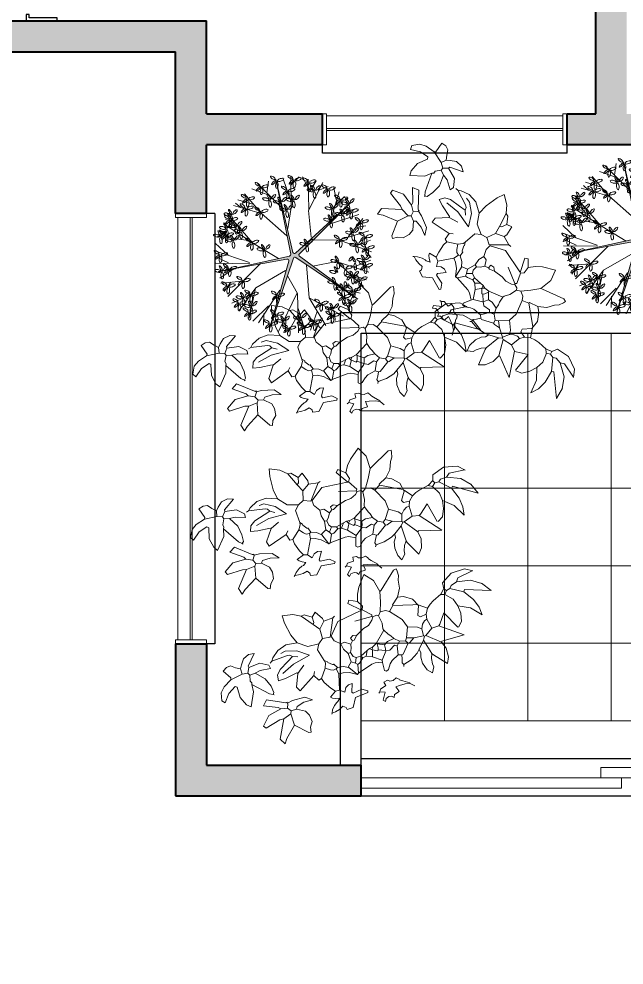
# Model space of a CAD drawing. Header units: inches. Extents: x 20.7 to 35, y 8 to 22.
# Drawn here: x 24.8 to 27.732, y 14.635 to 19.219 of the extents above; entities that cross this region are included whole.
import ezdxf

# ---------------------------------------------------------------- set-up
doc = ezdxf.new("R2010")
doc.units = ezdxf.units.IN
doc.header["$MEASUREMENT"] = 0
for name, color, linetype in [('1', 84, 'Continuous'), ('4', 252, 'Continuous'), ('5', 145, 'Continuous'), ('6', 251, 'Continuous')]:
    doc.layers.add(name, color=color, linetype=linetype)
for name, color, linetype, lineweight in [('3', 94, 'Continuous', 13), ('DOOR WINDOW 1 50', 251, 'Continuous', 9), ('HATCH A1 1 50', 9, 'Continuous', 0), ('WALL 1 50', 250, 'Continuous', 40)]:
    doc.layers.add(name, color=color, linetype=linetype, lineweight=lineweight)
doc.layers.add('TREE 1AB 1 50', color=9, linetype='Continuous', lineweight=5, transparency=0.6)

# ---------------------------------------------------------------- blocks, each defined once
blk = doc.blocks.new('12')
at = {"layer": 'TREE 1AB 1 50', "lineweight": 5}
for p, q in [((37.0574, 13.6656), (37.1174, 13.758)), ((37.1174, 13.758), (37.2128, 13.6693)), ((36.8085, 13.6728), (36.8393, 13.6728)), ((36.8103, 13.6471), (36.8085, 13.6728)), ((36.8393, 13.6728), (37.0314, 13.5498)), ((37.0468, 13.5421), (37.0574, 13.6656)), ((37.2128, 13.6693), (37.2551, 13.6138)), ((37.8376, 13.6582), (37.9047, 13.71)), ((37.9047, 13.71), (38.0035, 13.7432)), ((38.0035, 13.7432), (38.0141, 13.6693)), ((38.0141, 13.6693), (38.0071, 13.5361)), ((36.8174, 13.6027), (36.8103, 13.6471)), ((36.8393, 13.5651), (36.8174, 13.6027)), ((37.2551, 13.6138), (37.2851, 13.5498)), ((37.2851, 13.5498), (37.3543, 13.5959)), ((37.3774, 13.5728), (37.2851, 13.4575)), ((37.3543, 13.5959), (37.3774, 13.5728)), ((37.7003, 13.6343), (37.6618, 13.5498)), ((37.7464, 13.6036), (37.7003, 13.6343)), ((37.7464, 13.6036), (37.8079, 13.6574)), ((37.7464, 13.6036), (37.7541, 13.5498)), ((37.7695, 13.5344), (37.8376, 13.6582)), ((37.8079, 13.6574), (37.8387, 13.6574)), ((36.8393, 13.5651), (36.8623, 13.4883)), ((36.8623, 13.4883), (36.9161, 13.4191)), ((37.0314, 13.5498), (37.0468, 13.5421)), ((37.0857, 13.4511), (37.0468, 13.5421)), ((37.2851, 13.5498), (37.2621, 13.4883)), ((37.2621, 13.4883), (37.2775, 13.4575)), ((37.5696, 13.5113), (37.5465, 13.519)), ((37.6618, 13.519), (37.5696, 13.5113)), ((37.5696, 13.5113), (37.6749, 13.3534)), ((37.6618, 13.5498), (37.6618, 13.519)), ((37.6618, 13.519), (37.731, 13.4652)), ((37.7695, 13.5344), (37.731, 13.4652)), ((37.7541, 13.5498), (37.7695, 13.5344)), ((38.0071, 13.5361), (37.9847, 13.4421)), ((38.4592, 13.5441), (38.4043, 13.5302)), ((38.4043, 13.5302), (38.5119, 13.4456)), ((38.5227, 13.5294), (38.4592, 13.5441)), ((38.5657, 13.484), (38.5227, 13.5294)), ((38.5888, 13.4533), (38.5657, 13.484)), ((38.6272, 13.484), (38.5888, 13.4533)), ((38.664, 13.522), (38.6272, 13.484)), ((38.7063, 13.5257), (38.664, 13.522)), ((38.7502, 13.5071), (38.7063, 13.5257)), ((38.7502, 13.5071), (38.7118, 13.4149)), ((36.3483, 13.4031), (36.2131, 13.3853)), ((36.465, 13.3541), (36.3483, 13.4031)), ((36.7962, 13.3401), (36.8633, 13.3993)), ((36.8633, 13.3993), (36.9161, 13.4191)), ((36.9161, 13.4191), (36.993, 13.3729)), ((37.1314, 13.3653), (37.0857, 13.4511)), ((37.2775, 13.4575), (37.216, 13.3729)), ((37.2236, 13.3576), (37.3928, 13.3883)), ((37.2775, 13.4575), (37.2851, 13.4575)), ((37.2851, 13.4575), (37.2928, 13.4575)), ((37.5419, 13.4575), (37.2928, 13.4575)), ((37.6618, 13.3576), (37.5419, 13.4575)), ((37.731, 13.4652), (37.7464, 13.3729)), ((37.9847, 13.4421), (37.9079, 13.3653)), ((38.0924, 13.4729), (37.9847, 13.4421)), ((37.9847, 13.4421), (37.9847, 13.4498)), ((38.0223, 13.3744), (38.1255, 13.4219)), ((38.0924, 13.4729), (38.1871, 13.4585)), ((38.2845, 13.3883), (38.1231, 13.3729)), ((38.1255, 13.4219), (38.174, 13.417)), ((38.1871, 13.4585), (38.2613, 13.4141)), ((38.2613, 13.4141), (38.2845, 13.3883)), ((38.2845, 13.3883), (38.3076, 13.3806)), ((38.3966, 13.4226), (38.3274, 13.3687)), ((38.5119, 13.4302), (38.3966, 13.4226)), ((38.5119, 13.4456), (38.5119, 13.4302)), ((38.5119, 13.4302), (38.5426, 13.3841)), ((38.5964, 13.3995), (38.5426, 13.3841)), ((38.5888, 13.4533), (38.5964, 13.3995)), ((38.5964, 13.3995), (38.7194, 13.3995)), ((38.7118, 13.4149), (38.7194, 13.3995)), ((38.8087, 13.3666), (38.7194, 13.3995)), ((36.2131, 13.3853), (36.1511, 13.3322)), ((36.1536, 13.3345), (36.3088, 13.3345)), ((36.2074, 13.2614), (36.3395, 13.3037)), ((36.3088, 13.3345), (36.3395, 13.3037)), ((36.3395, 13.3037), (36.4011, 13.2961)), ((36.4011, 13.2961), (36.4241, 13.273)), ((36.4779, 13.2961), (36.4625, 13.273)), ((36.465, 13.3541), (36.4779, 13.2961)), ((36.5273, 13.2632), (36.4765, 13.2987)), ((36.7701, 13.2576), (36.7962, 13.3401)), ((36.993, 13.3653), (36.8162, 13.2884)), ((37.0468, 13.3268), (36.9699, 13.2038)), ((36.993, 13.3729), (36.993, 13.3653)), ((36.993, 13.3653), (37.0468, 13.3268)), ((37.0468, 13.3268), (37.0786, 13.3549)), ((37.0786, 13.3549), (37.1314, 13.3653)), ((37.1314, 13.3653), (37.1621, 13.3345)), ((37.1775, 13.3499), (37.1621, 13.3345)), ((37.1621, 13.3345), (37.1621, 13.2576)), ((37.216, 13.3499), (37.1775, 13.3499)), ((37.216, 13.3729), (37.2236, 13.3576)), ((37.2236, 13.3576), (37.216, 13.3499)), ((37.2375, 13.3253), (37.216, 13.3499)), ((37.2904, 13.2957), (37.2375, 13.3253)), ((37.3467, 13.2884), (37.2904, 13.2957)), ((37.6465, 13.2961), (37.608, 13.2499)), ((37.6542, 13.3037), (37.6465, 13.2961)), ((37.6618, 13.3499), (37.6542, 13.3037)), ((37.6618, 13.3499), (37.6618, 13.3576)), ((37.7464, 13.3729), (37.6749, 13.3534)), ((37.8002, 13.3422), (37.7464, 13.3729)), ((37.9079, 13.3653), (37.8002, 13.3422)), ((37.8002, 13.3422), (37.8387, 13.2961)), ((37.8233, 13.1731), (37.8387, 13.2961)), ((37.9301, 13.2826), (38.0223, 13.3744)), ((38.0847, 13.3422), (38.0386, 13.3191)), ((38.1, 13.3653), (38.0847, 13.3422)), ((38.0847, 13.3422), (38.1462, 13.3191)), ((38.1231, 13.3729), (38.1, 13.3653)), ((38.1462, 13.3191), (38.2461, 13.2807)), ((38.3274, 13.3687), (38.3274, 13.3303)), ((38.4239, 13.3555), (38.3274, 13.3303)), ((38.4811, 13.3534), (38.4168, 13.2631)), ((38.4811, 13.3534), (38.4239, 13.3555)), ((38.5349, 13.361), (38.4811, 13.3534)), ((38.5426, 13.3841), (38.5349, 13.361)), ((38.5349, 13.361), (38.558, 13.3072)), ((38.558, 13.3072), (38.5503, 13.2842)), ((38.7118, 13.3226), (38.6964, 13.3072)), ((38.7134, 13.2039), (38.6964, 13.3072)), ((38.7118, 13.3226), (38.7946, 13.289)), ((38.8581, 13.3259), (38.8087, 13.3666)), ((38.8886, 13.2534), (38.8581, 13.3259)), ((36.3011, 13.2038), (36.0725, 13.085)), ((36.1229, 13.1847), (36.2074, 13.2614)), ((36.3165, 13.1884), (36.3011, 13.2038)), ((36.4241, 13.273), (36.3165, 13.1884)), ((36.4241, 13.273), (36.4625, 13.273)), ((36.4398, 13.167), (36.492, 13.244)), ((36.4933, 13.2423), (36.4625, 13.273)), ((36.5324, 13.2618), (36.4933, 13.2423)), ((36.6205, 13.238), (36.5273, 13.2632)), ((36.6624, 13.2192), (36.6205, 13.238)), ((36.7009, 13.1961), (36.6624, 13.2192)), ((36.7701, 13.2653), (36.7009, 13.1961)), ((36.7701, 13.2653), (36.7701, 13.2576)), ((36.7701, 13.2576), (36.8162, 13.1731)), ((36.8162, 13.2884), (36.7777, 13.273)), ((36.9699, 13.2038), (36.9546, 13.1192)), ((37.1621, 13.2576), (37.1775, 13.2038)), ((37.1775, 13.2038), (37.1775, 13.1884)), ((37.3467, 13.2884), (37.4312, 13.2576)), ((37.4312, 13.2576), (37.4696, 13.273)), ((37.4312, 13.2576), (37.4773, 13.2269)), ((37.4696, 13.273), (37.5004, 13.2576)), ((37.4773, 13.2269), (37.4927, 13.2269)), ((37.5004, 13.2576), (37.4927, 13.2269)), ((37.4927, 13.2269), (37.5235, 13.2038)), ((37.5696, 13.2499), (37.5235, 13.2038)), ((37.5235, 13.2038), (37.5388, 13.1654)), ((37.608, 13.2499), (37.5696, 13.2499)), ((37.608, 13.2499), (37.6082, 13.1922)), ((38.1083, 13.2728), (37.9301, 13.2826)), ((38.1077, 13.1731), (38.0232, 13.2192)), ((38.2397, 13.2335), (38.1083, 13.2728)), ((38.2461, 13.2807), (38.2923, 13.2423)), ((38.3076, 13.1884), (38.2923, 13.2423)), ((38.4168, 13.2631), (38.3956, 13.1743)), ((38.558, 13.2688), (38.4427, 13.115)), ((38.5503, 13.2842), (38.558, 13.2688)), ((38.558, 13.2688), (38.5722, 13.1965)), ((38.6887, 13.115), (38.7134, 13.2039)), ((38.7946, 13.289), (38.8655, 13.2227)), ((38.8655, 13.2227), (38.8886, 13.2534)), ((36.1243, 13.1884), (36.0725, 13.085)), ((36.3165, 13.1884), (36.2638, 13.0785)), ((36.4271, 13.0903), (36.4398, 13.167)), ((36.7009, 13.1961), (36.7393, 13.15)), ((36.8008, 13.15), (36.7393, 13.15)), ((36.7393, 13.15), (36.7547, 13.1039)), ((36.8162, 13.1731), (36.8008, 13.15)), ((36.9546, 13.1192), (36.87, 13.0731)), ((36.9546, 13.1192), (37.0084, 13.027)), ((37.1544, 13.1346), (37.1391, 13.1116)), ((37.1775, 13.1884), (37.1544, 13.1346)), ((37.1775, 13.1884), (37.3005, 13.1039)), ((37.5388, 13.1654), (37.5619, 13.1346)), ((37.5619, 13.1346), (37.5542, 13.0885)), ((37.5619, 13.1346), (37.585, 13.1346)), ((37.6082, 13.1922), (37.585, 13.1346)), ((37.585, 13.1346), (37.5926, 13.05)), ((37.8002, 13.1423), (37.7695, 13.1039)), ((37.8233, 13.1731), (37.8002, 13.15)), ((37.8002, 13.15), (37.8002, 13.1423)), ((37.8233, 13.1731), (37.8233, 13.15)), ((37.8233, 13.15), (37.8463, 13.1039)), ((37.977, 13.0885), (37.954, 13.1192)), ((38.1077, 13.1731), (38.1154, 13.1808)), ((38.1077, 13.1731), (38.1769, 13.0578)), ((38.1154, 13.1808), (38.2384, 13.1808)), ((38.2384, 13.1808), (38.3076, 13.1884)), ((38.3956, 13.1743), (38.3966, 13.1074)), ((38.4427, 13.115), (38.4119, 13.092)), ((38.5722, 13.1965), (38.6579, 13.0766)), ((38.658, 13.0766), (38.6887, 13.115)), ((36.2638, 13.0785), (36.2469, 12.9899)), ((36.3257, 13.0195), (36.4271, 13.0903)), ((36.4271, 13.0903), (36.4328, 13.0136)), ((36.5189, 12.9031), (36.5779, 13.0885)), ((36.5779, 13.0885), (36.6624, 13.0039)), ((36.7547, 13.1039), (36.747, 13.0039)), ((36.7821, 13.0997), (36.7547, 13.1039)), ((36.8138, 13.0775), (36.7821, 13.0997)), ((36.8393, 13.0424), (36.8138, 13.0775)), ((36.87, 13.0731), (36.8393, 13.0424)), ((36.8393, 13.0424), (36.8546, 12.9732)), ((37.0084, 13.027), (36.9469, 12.9962)), ((37.0084, 13.027), (37.0314, 13.0039)), ((37.0852, 13.027), (37.0314, 13.0039)), ((37.1237, 13.0731), (37.0852, 13.027)), ((37.0852, 13.027), (37.1237, 12.9962)), ((37.1391, 13.1116), (37.1237, 13.0731)), ((37.1237, 13.0731), (37.1929, 13.0731)), ((37.1929, 13.0731), (37.2313, 13.0578)), ((37.2928, 13.0962), (37.2313, 13.0578)), ((37.2313, 13.0578), (37.239, 13.0193)), ((37.3082, 13.0424), (37.2467, 13.0039)), ((37.3005, 13.1039), (37.2928, 13.0962)), ((37.2928, 13.0962), (37.3005, 13.0578)), ((37.3005, 13.1039), (37.3467, 13.0885)), ((37.3005, 13.0578), (37.3082, 13.0424)), ((37.3159, 13.0347), (37.3082, 13.0424)), ((37.362, 13.0654), (37.3159, 13.0347)), ((37.3467, 13.0885), (37.362, 13.0654)), ((37.3467, 13.0885), (37.3774, 13.0885)), ((37.3774, 13.0885), (37.362, 13.0654)), ((37.362, 13.0654), (37.362, 13.0578)), ((37.362, 13.0578), (37.3851, 13.0039)), ((37.3774, 13.0885), (37.4081, 13.0808)), ((37.4389, 13.0347), (37.3851, 13.0039)), ((37.4081, 13.0808), (37.485, 13.0578)), ((37.4081, 13.0808), (37.4389, 13.0347)), ((37.4389, 13.0347), (37.4773, 13.0347)), ((37.485, 13.0578), (37.4773, 13.0347)), ((37.4773, 13.0347), (37.5235, 13.0039)), ((37.5312, 13.0654), (37.485, 13.0578)), ((37.5542, 13.0885), (37.5312, 13.0654)), ((37.5312, 13.0654), (37.5619, 13.0193)), ((37.5926, 13.05), (37.5619, 13.0193)), ((37.5926, 13.05), (37.6388, 13.0193)), ((37.6849, 13.0424), (37.6388, 13.0116)), ((37.7387, 13.0578), (37.6849, 13.0424)), ((37.7541, 13.0962), (37.7387, 13.0578)), ((37.7387, 13.0578), (37.7541, 13.05)), ((37.7541, 13.1039), (37.7541, 13.0962)), ((37.7695, 13.1039), (37.7541, 13.0962)), ((37.7849, 13.05), (37.7541, 13.05)), ((37.7541, 13.05), (37.7541, 12.9962)), ((37.8079, 13.0654), (37.7849, 13.05)), ((37.8463, 13.1039), (37.8079, 13.0654)), ((37.8463, 13.1039), (37.9232, 13.027)), ((37.9174, 12.9829), (37.9232, 13.027)), ((37.954, 13.027), (37.9232, 13.027)), ((37.977, 13.0885), (37.954, 13.027)), ((37.977, 13.0885), (38.1615, 13.0116)), ((38.1615, 13.0116), (38.1769, 13.0578)), ((38.4921, 13.0731), (38.3384, 12.9655)), ((38.3966, 13.1074), (38.4119, 13.092)), ((38.4119, 13.092), (38.4043, 13.0843)), ((38.5459, 13.0347), (38.4229, 12.9578)), ((38.4921, 13.0731), (38.5459, 13.0347)), ((36.2469, 12.9899), (36.2525, 12.9073)), ((36.2525, 12.9073), (36.3257, 13.0195)), ((36.4328, 13.0136), (36.4609, 12.9368)), ((36.4609, 12.9368), (36.5116, 12.9014)), ((36.6778, 12.9962), (36.4922, 12.8106)), ((36.6624, 13.0039), (36.6778, 12.9962)), ((36.747, 13.0039), (36.6778, 12.9962)), ((36.8316, 12.9655), (36.7239, 12.8425)), ((36.747, 13.0039), (36.8316, 12.9655)), ((36.8316, 12.9655), (36.8469, 12.9655)), ((36.8546, 12.9732), (36.8469, 12.9655)), ((36.8469, 12.9655), (36.87, 12.9347)), ((36.9469, 12.9962), (36.8546, 12.9732)), ((36.87, 12.9347), (36.8546, 12.781)), ((36.87, 12.9347), (36.9469, 12.8732)), ((36.9469, 12.9962), (37.0007, 12.9732)), ((37.0007, 12.9732), (37.0161, 12.9732)), ((37.0314, 13.0039), (37.0161, 12.9732)), ((37.0161, 12.9732), (37.1083, 12.8963)), ((37.1468, 13.0116), (37.1237, 12.9962)), ((37.1237, 12.9962), (37.1544, 12.9117)), ((37.2083, 12.9886), (37.1468, 13.0116)), ((37.2467, 13.0039), (37.2083, 12.9886)), ((37.239, 13.0193), (37.2467, 13.0039)), ((37.2467, 13.0039), (37.2467, 12.9962)), ((37.2467, 12.9962), (37.3159, 12.9347)), ((37.3851, 13.0039), (37.3159, 12.9347)), ((37.3159, 12.9347), (37.3236, 12.9117)), ((37.3887, 12.9395), (37.323, 12.9134)), ((37.4235, 12.9424), (37.3887, 12.9395)), ((37.5773, 12.9194), (37.4235, 12.9424)), ((37.5235, 13.0039), (37.5465, 12.9962)), ((37.5619, 13.0193), (37.5465, 12.9962)), ((37.5465, 12.9962), (37.5773, 12.9194)), ((37.6388, 13.0116), (37.5926, 12.9117)), ((37.5926, 12.9117), (37.6548, 12.9636)), ((37.6388, 13.0193), (37.6388, 13.0116)), ((37.6548, 12.9636), (37.7112, 12.9888)), ((37.7112, 12.9888), (37.7541, 12.9962)), ((37.7541, 12.9962), (37.8156, 12.8502)), ((37.8835, 12.9059), (37.9174, 12.9829)), ((38.0918, 12.8815), (38.1483, 12.937)), ((38.1483, 12.937), (38.2692, 12.9578)), ((38.323, 12.9578), (38.2692, 12.9578)), ((38.323, 12.9655), (38.3307, 12.9655)), ((38.323, 12.9655), (38.323, 12.9578)), ((38.3307, 12.9655), (38.323, 12.9578)), ((38.323, 12.9578), (38.323, 12.9501)), ((38.323, 12.9501), (38.3461, 12.9117)), ((38.3307, 12.9655), (38.3384, 12.9655)), ((38.4076, 12.9347), (38.3461, 12.9117)), ((38.4229, 12.9578), (38.4076, 12.9347)), ((38.4076, 12.9347), (38.5382, 12.9271)), ((36.4922, 12.8106), (36.7162, 12.8502)), ((36.7071, 12.7689), (36.7239, 12.8425)), ((36.7162, 12.8502), (36.7239, 12.8425)), ((36.9469, 12.8732), (36.9469, 12.8655)), ((36.9469, 12.8732), (36.9828, 12.8473)), ((36.9469, 12.8348), (36.9469, 12.8655)), ((36.9828, 12.8473), (37.063, 12.8157)), ((37.1083, 12.8963), (37.1237, 12.8963)), ((37.1544, 12.9117), (37.1237, 12.8963)), ((37.1237, 12.8963), (37.1391, 12.8579)), ((37.1391, 12.8579), (37.1544, 12.8271)), ((37.2324, 12.8886), (37.1544, 12.9117)), ((37.2639, 12.868), (37.2324, 12.8886)), ((37.3005, 12.8271), (37.2639, 12.868)), ((37.3236, 12.9117), (37.3389, 12.8348)), ((37.5773, 12.9194), (37.5926, 12.9117)), ((37.7141, 12.8615), (37.6772, 12.8579)), ((37.6772, 12.8579), (37.7157, 12.781)), ((37.7494, 12.8468), (37.7141, 12.8615)), ((37.7772, 12.8117), (37.7494, 12.8468)), ((37.8156, 12.8502), (37.7772, 12.8117)), ((37.854, 12.8579), (37.8156, 12.8502)), ((37.854, 12.8579), (37.8835, 12.9059)), ((37.854, 12.8579), (37.9232, 12.8271)), ((38.1769, 12.8963), (38.0918, 12.8815)), ((38.1769, 12.8963), (38.2538, 12.8886)), ((38.2692, 12.8655), (38.2, 12.8117)), ((38.2538, 12.8886), (38.2692, 12.8655)), ((38.323, 12.8732), (38.2692, 12.8655)), ((38.3461, 12.9117), (38.323, 12.8732)), ((38.323, 12.8732), (38.3384, 12.8502)), ((38.3384, 12.8502), (38.4229, 12.8348)), ((38.3384, 12.8502), (38.3537, 12.7349)), ((38.4614, 12.8425), (38.4229, 12.8348)), ((38.6151, 12.8271), (38.4614, 12.8425)), ((38.5382, 12.9271), (38.6305, 12.8579)), ((38.6305, 12.8579), (38.6151, 12.8271)), ((36.7228, 12.6836), (36.7071, 12.7689)), ((36.8469, 12.7656), (36.7591, 12.6299)), ((36.8546, 12.781), (36.8469, 12.7656)), ((36.8546, 12.781), (36.8778, 12.74)), ((36.9671, 12.7978), (36.9469, 12.8348)), ((36.9763, 12.7373), (36.9671, 12.7978)), ((37.063, 12.8157), (37.1468, 12.8041)), ((37.1391, 12.8041), (37.1468, 12.8041)), ((37.1544, 12.8271), (37.1468, 12.8041)), ((37.1468, 12.8041), (37.1544, 12.7887)), ((37.3236, 12.8194), (37.3005, 12.8271)), ((37.3389, 12.8348), (37.3236, 12.8194)), ((37.6157, 12.7656), (37.5696, 12.7272)), ((37.708, 12.7656), (37.6157, 12.7656)), ((37.7157, 12.781), (37.708, 12.7656)), ((37.8463, 12.781), (37.8821, 12.795)), ((37.8771, 12.7579), (37.8463, 12.781)), ((37.892, 12.755), (37.8771, 12.7579)), ((37.8821, 12.795), (37.9089, 12.8098)), ((37.9231, 12.7388), (37.892, 12.755)), ((37.9089, 12.8098), (37.9232, 12.8271)), ((38.2, 12.8117), (38.1836, 12.7595)), ((38.1836, 12.7595), (38.1871, 12.6929)), ((38.4229, 12.8348), (38.5382, 12.6734)), ((36.7591, 12.6299), (36.7228, 12.6836)), ((36.8778, 12.74), (36.8909, 12.6905)), ((36.8909, 12.6905), (36.8931, 12.658)), ((36.9315, 12.6119), (36.8931, 12.658)), ((36.9315, 12.6119), (36.9631, 12.6602)), ((36.9631, 12.6602), (36.9763, 12.7373)), ((37.2236, 12.6657), (37.1698, 12.6195)), ((37.2467, 12.6887), (37.2236, 12.6657)), ((37.2544, 12.7041), (37.2467, 12.6964)), ((37.2467, 12.6964), (37.2467, 12.6887)), ((37.2544, 12.7041), (37.2698, 12.7195)), ((37.2698, 12.7195), (37.3072, 12.7097)), ((37.3072, 12.7097), (37.3374, 12.7194)), ((37.3374, 12.7194), (37.3543, 12.7349)), ((37.3543, 12.7349), (37.3928, 12.7349)), ((37.3928, 12.7349), (37.3928, 12.6964)), ((37.3928, 12.6964), (37.4543, 12.6887)), ((37.4696, 12.6657), (37.4235, 12.6426)), ((37.4543, 12.6887), (37.4696, 12.6657)), ((37.485, 12.658), (37.4696, 12.6657)), ((37.5696, 12.7272), (37.5773, 12.7118)), ((37.708, 12.7195), (37.5773, 12.7118)), ((37.7695, 12.6426), (37.708, 12.7195)), ((37.831, 12.6734), (37.854, 12.6964)), ((37.831, 12.6503), (37.831, 12.6734)), ((37.854, 12.6964), (37.8962, 12.6825)), ((37.8962, 12.6825), (37.9414, 12.6781)), ((37.9584, 12.7077), (37.9231, 12.7388)), ((37.9414, 12.6781), (37.977, 12.681)), ((37.977, 12.681), (37.9584, 12.7077)), ((37.977, 12.681), (37.9847, 12.6734)), ((38.1871, 12.6929), (38.2231, 12.6503)), ((38.3537, 12.7349), (38.2615, 12.6118)), ((38.3537, 12.7349), (38.4768, 12.6503)), ((38.5382, 12.6734), (38.5152, 12.6118)), ((37.1698, 12.6118), (37.1391, 12.5734)), ((37.1698, 12.6118), (37.2153, 12.6299)), ((37.1698, 12.6195), (37.1698, 12.6118)), ((37.2153, 12.6299), (37.2718, 12.6382)), ((37.2718, 12.6382), (37.3082, 12.6426)), ((37.3082, 12.6426), (37.3005, 12.5965)), ((37.3005, 12.5965), (37.3005, 12.5888)), ((37.3005, 12.5888), (37.3543, 12.5811)), ((37.3543, 12.5811), (37.3697, 12.558)), ((37.3697, 12.558), (37.3847, 12.5804)), ((37.3847, 12.5804), (37.411, 12.5887)), ((37.411, 12.5887), (37.4425, 12.5832)), ((37.4235, 12.6426), (37.4773, 12.5811)), ((37.4425, 12.5832), (37.462, 12.558)), ((37.4773, 12.5811), (37.462, 12.558)), ((37.831, 12.6503), (37.7695, 12.6426)), ((38.2231, 12.6503), (38.2384, 12.6042)), ((38.2615, 12.6118), (38.2384, 12.6042)), ((38.4768, 12.6503), (38.5152, 12.6118))]:
    blk.add_line(p, q, dxfattribs=at)
for centre, start, end in [((37.5419, 13.4575), 49.84401, 89.64699), ((36.465, 13.3541), 12.80429, 67.53328)]:
    blk.add_arc(centre, 0.000000961, start, end, dxfattribs=at)
blk = doc.blocks.new('32')
at = {"layer": 'TREE 1AB 1 50', "lineweight": 5}
blk.add_hatch(color=48, dxfattribs=at).paths.add_polyline_path([(46.255, 4.794), (45.877, 6.126, -0.554862), (45.912, 6.164), (47.128, 5.945), (45.862, 6.224, -0.407824), (45.839, 6.26), (46.127, 7.715), (45.796, 6.293, -0.577189), (45.745, 6.277), (44.671, 7.265), (45.671, 6.267, -0.460002), (45.668, 6.221), (44.534, 5.389), (45.739, 6.196, -0.504801), (45.786, 6.18)])
for p, q in [((45.49, 7.123), (45.5, 7.716)), ((45.511, 7.569), (45.611, 7.758)), ((45.846, 7.593), (45.678, 7.763)), ((45.83, 7.168), (45.839, 7.775)), ((45.83, 7.269), (45.99, 7.745)), ((44.957, 7.319), (45.001, 7.545)), ((45.308, 7.493), (45.113, 7.573)), ((45.491, 7.109), (45.215, 7.648)), ((45.478, 7.472), (45.347, 7.685)), ((45.796, 6.293), (46.127, 7.715)), ((46.127, 7.715), (45.839, 6.26)), ((46.019, 7.168), (46.483, 7.633)), ((46.301, 7.451), (46.271, 7.678)), ((44.958, 7.218), (44.797, 7.382)), ((45.068, 6.91), (44.899, 7.47)), ((46.244, 7.4), (46.592, 7.527)), ((46.411, 7.055), (46.734, 7.429)), ((45.745, 6.277), (44.671, 7.265)), ((44.671, 7.265), (45.671, 6.267)), ((45.894, 6.761), (45.83, 7.168)), ((46.405, 7.048), (46.953, 7.203)), ((46.554, 7.221), (46.863, 7.317)), ((46.807, 7.165), (46.908, 7.253)), ((45.107, 6.838), (44.52, 7.031)), ((44.875, 7.064), (44.559, 7.149)), ((45.442, 6.587), (45.491, 7.109)), ((45.918, 6.615), (46.411, 7.055)), ((46.575, 6.475), (47.072, 7.05)), ((44.579, 6.78), (44.381, 6.812)), ((44.721, 6.595), (44.438, 6.951)), ((46.665, 6.535), (47.147, 6.847)), ((46.961, 6.907), (47.107, 6.931)), ((44.887, 6.539), (44.321, 6.714)), ((47.032, 6.582), (47.223, 6.731)), ((44.894, 6.533), (44.271, 6.306)), ((44.551, 6.427), (44.288, 6.529)), ((45.419, 6.531), (44.887, 6.539)), ((46.079, 6.176), (46.659, 6.528)), ((46.659, 6.528), (47.259, 6.612)), ((47.051, 6.24), (47.303, 6.474)), ((44.415, 6.357), (44.279, 6.198)), ((46.637, 6.095), (47.294, 6.319)), ((44.629, 6.009), (44.283, 6.145)), ((44.464, 6.064), (44.301, 5.991)), ((44.951, 6.12), (44.32, 5.912)), ((44.957, 6.127), (44.428, 5.63)), ((45.668, 6.221), (44.534, 5.389)), ((45.739, 6.196), (44.534, 5.389)), ((45.41, 6.025), (44.951, 6.12)), ((45.786, 6.18), (46.255, 4.794)), ((45.862, 6.224), (47.25, 5.918)), ((46.255, 4.794), (45.877, 6.126)), ((45.912, 6.164), (47.243, 5.924)), ((46.423, 6.079), (47.063, 5.439)), ((46.632, 6.075), (47.291, 6.083)), ((47.048, 6.092), (47.283, 6.203)), ((44.713, 5.887), (44.378, 5.761)), ((45.535, 6.055), (45.482, 5.411)), ((45.941, 5.943), (46.518, 5.608)), ((46.956, 5.97), (47.218, 5.794)), ((44.988, 5.712), (44.716, 5.207)), ((45.902, 5.839), (45.705, 5.495)), ((46.778, 5.735), (47.199, 5.699)), ((47.002, 5.718), (47.13, 5.532)), ((44.777, 5.568), (44.492, 5.5)), ((46.05, 5.56), (46.468, 4.924)), ((46.518, 5.608), (46.84, 5.167)), ((46.525, 5.602), (46.649, 5.018)), ((44.84, 5.438), (44.607, 5.313)), ((45.482, 5.411), (44.814, 5.059)), ((45.482, 5.411), (45.158, 4.875)), ((45.705, 5.495), (45.687, 4.732)), ((45.718, 5.496), (46.076, 4.761)), ((46.63, 5.462), (46.985, 5.306)), ((44.989, 5.159), (44.976, 4.97)), ((45.112, 5.216), (45.039, 4.941)), ((45.327, 5.144), (45.454, 4.783)), ((45.693, 5.204), (45.551, 4.749)), ((46.268, 5.26), (46.573, 4.959)), ((45.679, 5.116), (45.888, 4.747)), ((45.932, 5.06), (45.943, 4.738)), ((46.36, 5.105), (46.37, 4.883)), ((45.381, 4.959), (45.263, 4.822))]:
    blk.add_line(p, q, dxfattribs=at)
for centre, start, end in [((45.65, 6.245), 306.2658, 45.076), ((45.766, 6.3), 227.4124, 347.3848), ((45.869, 6.254), 168.7986, 257.5459), ((45.757, 6.171), 17.4128, 124.5514), ((45.906, 6.134), 79.7593, 195.8561)]:
    blk.add_arc(centre, 0.0306, start, end, dxfattribs=at)
for centre, major_axis in [((45.561, 7.71), (0.0467, 0.0298)), ((45.846, 7.754), (0.0467, 0.0298)), ((46.187, 7.741), (0.0467, 0.0298)), ((45.188, 7.574), (0.0467, 0.0298)), ((45.308, 7.546), (-0.0384, 0.04)), ((45.97, 7.543), (0.0467, 0.0298)), ((46.485, 7.617), (0.0467, 0.0298)), ((44.94, 7.375), (0.0467, 0.0298)), ((45.712, 7.362), (-0.0384, 0.04)), ((45.965, 7.32), (-0.0384, 0.04)), ((46.172, 7.374), (-0.0384, 0.04)), ((46.751, 7.382), (0.0467, 0.0298)), ((44.65, 7.294), (-0.0384, 0.04)), ((44.742, 7.146), (0.0467, 0.0298)), ((44.957, 7.199), (-0.0384, 0.04)), ((45.839, 7.175), (-0.0384, 0.04)), ((46.491, 7.14), (0.0467, 0.0298)), ((46.776, 7.202), (0.0467, 0.0298)), ((44.757, 7.088), (-0.0384, 0.04)), ((44.987, 6.975), (-0.0384, 0.04)), ((46.919, 7.079), (-0.0384, 0.04)), ((47.08, 6.979), (0.0467, 0.0298)), ((44.543, 6.935), (0.0467, 0.0298)), ((46.735, 6.758), (-0.0384, 0.04)), ((46.829, 6.852), (-0.0384, 0.04)), ((47.011, 6.818), (-0.0384, 0.04)), ((44.463, 6.65), (0.0467, 0.0298)), ((44.56, 6.724), (-0.0384, 0.04)), ((44.946, 6.594), (0.0467, 0.0298)), ((46.885, 6.578), (-0.0384, 0.04)), ((47.125, 6.668), (-0.0384, 0.04)), ((47.161, 6.681), (0.0467, 0.0298)), ((44.432, 6.433), (0.0467, 0.0298)), ((44.482, 6.488), (-0.0384, 0.04)), ((45.452, 6.506), (-0.0384, 0.04)), ((46.28, 6.4), (-0.0384, 0.04)), ((46.671, 6.539), (0.0467, 0.0298)), ((47.279, 6.297), (0.0467, 0.0298)), ((44.343, 6.196), (-0.0384, 0.04)), ((44.463, 6.086), (0.0467, 0.0298)), ((44.668, 6.17), (-0.0384, 0.04)), ((44.853, 6.043), (0.0467, 0.0298)), ((47.099, 6.03), (0.0467, 0.0298)), ((44.564, 5.885), (-0.0384, 0.04)), ((47.1, 5.984), (-0.0384, 0.04)), ((44.568, 5.826), (0.0467, 0.0298)), ((44.709, 5.801), (-0.0384, 0.04)), ((46.838, 5.795), (0.0467, 0.0298)), ((47.13, 5.689), (0.0467, 0.0298)), ((44.692, 5.615), (0.0467, 0.0298)), ((44.752, 5.639), (-0.0384, 0.04)), ((44.884, 5.485), (0.0467, 0.0298)), ((46.168, 5.51), (0.0467, 0.0298)), ((46.683, 5.528), (0.0467, 0.0298)), ((46.687, 5.47), (-0.0384, 0.04)), ((44.608, 5.337), (-0.0384, 0.04)), ((45.325, 5.355), (0.0467, 0.0298)), ((46.533, 5.301), (-0.0384, 0.04)), ((46.913, 5.361), (0.0467, 0.0298)), ((44.951, 5.254), (-0.0384, 0.04)), ((45.108, 5.119), (0.0467, 0.0298)), ((46.187, 5.144), (0.0467, 0.0298)), ((46.714, 5.181), (0.0467, 0.0298)), ((45.449, 4.983), (0.0467, 0.0298)), ((45.576, 5.069), (-0.0384, 0.04)), ((45.906, 5.014), (-0.0384, 0.04)), ((46.305, 4.952), (0.0467, 0.0298)), ((45.666, 4.902), (0.0467, 0.0298)), ((45.951, 4.871), (0.0467, 0.0298))]:
    blk.add_ellipse(centre, major_axis=major_axis, ratio=0.373271, dxfattribs=at)
at = {"layer": 'TREE 1AB 1 50', "lineweight": 5, "extrusion": (0, 0, -1)}
for centre, major_axis, ratio in [((45.696, 7.715), (-0.0611, 0.0195), 0.398406), ((46.037, 7.702), (-0.0611, 0.0195), 0.398406), ((45.039, 7.535), (-0.0611, 0.0195), 0.398406), ((45.411, 7.671), (-0.0611, 0.0195), 0.398406), ((45.401, 7.543), (-0.0315, -0.0506), 0.270347), ((45.462, 7.498), (-0.0595, -0.0171), 0.412893), ((45.483, 7.569), (-0.0051, 0.0617), 0.412893), ((45.539, 7.62), (-0.0435, 0.0408), 0.270347), ((45.768, 7.613), (-0.0051, 0.0617), 0.412893), ((45.82, 7.504), (-0.0611, 0.0195), 0.398406), ((45.825, 7.664), (-0.0435, 0.0408), 0.270347), ((46.109, 7.6), (-0.0051, 0.0617), 0.412893), ((46.166, 7.651), (-0.0435, 0.0408), 0.270347), ((46.335, 7.578), (-0.0611, 0.0195), 0.398406), ((46.407, 7.477), (-0.0051, 0.0617), 0.412893), ((46.463, 7.527), (-0.0435, 0.0408), 0.270347), ((44.79, 7.337), (-0.0611, 0.0195), 0.398406), ((45.111, 7.433), (-0.0051, 0.0617), 0.412893), ((45.167, 7.484), (-0.0435, 0.0408), 0.270347), ((45.376, 7.407), (-0.0071, -0.0637), 0.398406), ((45.805, 7.359), (-0.0315, -0.0506), 0.270347), ((45.866, 7.314), (-0.0595, -0.0171), 0.412893), ((45.892, 7.402), (-0.0051, 0.0617), 0.412893), ((45.949, 7.453), (-0.0435, 0.0408), 0.270347), ((46.058, 7.317), (-0.0315, -0.0506), 0.270347), ((46.264, 7.371), (-0.0315, -0.0506), 0.270347), ((46.325, 7.326), (-0.0595, -0.0171), 0.412893), ((46.602, 7.343), (-0.0611, 0.0195), 0.398406), ((44.717, 7.155), (-0.0071, -0.0637), 0.398406), ((44.742, 7.291), (-0.0315, -0.0506), 0.270347), ((44.803, 7.246), (-0.0595, -0.0171), 0.412893), ((44.863, 7.235), (-0.0051, 0.0617), 0.412893), ((44.919, 7.285), (-0.0435, 0.0408), 0.270347), ((45.049, 7.196), (-0.0315, -0.0506), 0.270347), ((45.11, 7.15), (-0.0595, -0.0171), 0.412893), ((45.78, 7.223), (-0.0071, -0.0637), 0.398406), ((45.932, 7.172), (-0.0315, -0.0506), 0.270347), ((46.033, 7.181), (-0.0071, -0.0637), 0.398406), ((46.118, 7.272), (-0.0595, -0.0171), 0.412893), ((46.239, 7.235), (-0.0071, -0.0637), 0.398406), ((46.626, 7.163), (-0.0611, 0.0195), 0.398406), ((46.674, 7.241), (-0.0051, 0.0617), 0.412893), ((46.73, 7.292), (-0.0435, 0.0408), 0.270347), ((44.592, 7.107), (-0.0611, 0.0195), 0.398406), ((44.664, 7.005), (-0.0051, 0.0617), 0.412893), ((44.721, 7.056), (-0.0435, 0.0408), 0.270347), ((44.825, 6.949), (-0.0071, -0.0637), 0.398406), ((44.849, 7.085), (-0.0315, -0.0506), 0.270347), ((44.91, 7.04), (-0.0595, -0.0171), 0.412893), ((45.024, 7.06), (-0.0071, -0.0637), 0.398406), ((45.08, 6.972), (-0.0315, -0.0506), 0.270347), ((45.907, 7.035), (-0.0071, -0.0637), 0.398406), ((45.993, 7.126), (-0.0595, -0.0171), 0.412893), ((46.341, 7.101), (-0.0611, 0.0195), 0.398406), ((46.413, 6.999), (-0.0051, 0.0617), 0.412893), ((46.47, 7.05), (-0.0435, 0.0408), 0.270347), ((46.699, 7.061), (-0.0051, 0.0617), 0.412893), ((46.755, 7.112), (-0.0435, 0.0408), 0.270347), ((46.987, 6.94), (-0.0071, -0.0637), 0.398406), ((47.012, 7.076), (-0.0315, -0.0506), 0.270347), ((47.072, 7.031), (-0.0595, -0.0171), 0.412893), ((44.393, 6.896), (-0.0611, 0.0195), 0.398406), ((44.466, 6.795), (-0.0051, 0.0617), 0.412893), ((44.522, 6.845), (-0.0435, 0.0408), 0.270347), ((45.055, 6.836), (-0.0071, -0.0637), 0.398406), ((45.14, 6.927), (-0.0595, -0.0171), 0.412893), ((46.827, 6.755), (-0.0315, -0.0506), 0.270347), ((46.93, 6.94), (-0.0611, 0.0195), 0.398406), ((46.922, 6.849), (-0.0315, -0.0506), 0.270347), ((46.982, 6.804), (-0.0595, -0.0171), 0.412893), ((47.003, 6.838), (-0.0051, 0.0617), 0.412893), ((47.059, 6.889), (-0.0435, 0.0408), 0.270347), ((47.103, 6.815), (-0.0315, -0.0506), 0.270347), ((47.164, 6.77), (-0.0595, -0.0171), 0.412893), ((44.313, 6.611), (-0.0611, 0.0195), 0.398406), ((44.627, 6.584), (-0.0071, -0.0637), 0.398406), ((44.652, 6.721), (-0.0315, -0.0506), 0.270347), ((44.713, 6.675), (-0.0595, -0.0171), 0.412893), ((46.802, 6.619), (-0.0071, -0.0637), 0.398406), ((46.888, 6.709), (-0.0595, -0.0171), 0.412893), ((46.897, 6.713), (-0.0071, -0.0637), 0.398406), ((46.977, 6.575), (-0.0315, -0.0506), 0.270347), ((47.011, 6.642), (-0.0611, 0.0195), 0.398406), ((47.078, 6.679), (-0.0071, -0.0637), 0.398406), ((47.14, 6.591), (-0.0435, 0.0408), 0.270347), ((47.218, 6.665), (-0.0315, -0.0506), 0.270347), ((47.278, 6.619), (-0.0595, -0.0171), 0.412893), ((44.282, 6.394), (-0.0611, 0.0195), 0.398406), ((44.385, 6.51), (-0.0051, 0.0617), 0.412893), ((44.441, 6.56), (-0.0435, 0.0408), 0.270347), ((44.575, 6.485), (-0.0315, -0.0506), 0.270347), ((44.636, 6.44), (-0.0595, -0.0171), 0.412893), ((44.797, 6.556), (-0.0611, 0.0195), 0.398406), ((44.869, 6.454), (-0.0051, 0.0617), 0.412893), ((44.925, 6.504), (-0.0435, 0.0408), 0.270347), ((45.52, 6.367), (-0.0071, -0.0637), 0.398406), ((45.545, 6.503), (-0.0315, -0.0506), 0.270347), ((45.605, 6.458), (-0.0595, -0.0171), 0.412893), ((46.373, 6.396), (-0.0315, -0.0506), 0.270347), ((46.521, 6.5), (-0.0611, 0.0195), 0.398406), ((46.593, 6.398), (-0.0051, 0.0617), 0.412893), ((46.65, 6.449), (-0.0435, 0.0408), 0.270347), ((46.952, 6.438), (-0.0071, -0.0637), 0.398406), ((47.038, 6.529), (-0.0595, -0.0171), 0.412893), ((47.083, 6.541), (-0.0051, 0.0617), 0.412893), ((47.193, 6.529), (-0.0071, -0.0637), 0.398406), ((44.354, 6.293), (-0.0051, 0.0617), 0.412893), ((44.41, 6.343), (-0.0435, 0.0408), 0.270347), ((44.435, 6.193), (-0.0315, -0.0506), 0.270347), ((44.55, 6.349), (-0.0071, -0.0637), 0.398406), ((46.348, 6.26), (-0.0071, -0.0637), 0.398406), ((46.434, 6.351), (-0.0595, -0.0171), 0.412893), ((47.129, 6.258), (-0.0611, 0.0195), 0.398406), ((47.257, 6.207), (-0.0435, 0.0408), 0.270347), ((44.313, 6.047), (-0.0611, 0.0195), 0.398406), ((44.41, 6.057), (-0.0071, -0.0637), 0.398406), ((44.496, 6.148), (-0.0595, -0.0171), 0.412893), ((44.587, 6.016), (-0.0071, -0.0637), 0.398406), ((44.612, 6.152), (-0.0315, -0.0506), 0.270347), ((44.917, 6.037), (-0.0071, -0.0637), 0.398406), ((44.942, 6.173), (-0.0315, -0.0506), 0.270347), ((45.003, 6.128), (-0.0595, -0.0171), 0.412893), ((47.201, 6.156), (-0.0051, 0.0617), 0.412893), ((44.385, 5.945), (-0.0051, 0.0617), 0.412893), ((44.441, 5.996), (-0.0435, 0.0408), 0.270347), ((44.656, 5.882), (-0.0315, -0.0506), 0.270347), ((44.704, 6.004), (-0.0611, 0.0195), 0.398406), ((44.776, 5.902), (-0.0051, 0.0617), 0.412893), ((44.96, 5.961), (-0.0315, -0.0506), 0.270347), ((45.021, 5.916), (-0.0595, -0.0171), 0.412893), ((46.949, 5.992), (-0.0611, 0.0195), 0.398406), ((47.021, 5.89), (-0.0051, 0.0617), 0.412893), ((47.078, 5.94), (-0.0435, 0.0408), 0.270347), ((47.168, 5.844), (-0.0071, -0.0637), 0.398406), ((47.193, 5.981), (-0.0315, -0.0506), 0.270347), ((47.253, 5.935), (-0.0595, -0.0171), 0.412893), ((44.418, 5.787), (-0.0611, 0.0195), 0.398406), ((44.491, 5.685), (-0.0051, 0.0617), 0.412893), ((44.547, 5.736), (-0.0435, 0.0408), 0.270347), ((44.631, 5.746), (-0.0071, -0.0637), 0.398406), ((44.717, 5.837), (-0.0595, -0.0171), 0.412893), ((44.777, 5.662), (-0.0071, -0.0637), 0.398406), ((44.999, 5.758), (-0.0315, -0.0506), 0.270347), ((45.059, 5.712), (-0.0595, -0.0171), 0.412893), ((46.688, 5.756), (-0.0611, 0.0195), 0.398406), ((46.761, 5.654), (-0.0051, 0.0617), 0.412893), ((46.817, 5.705), (-0.0435, 0.0408), 0.270347), ((44.542, 5.576), (-0.0611, 0.0195), 0.398406), ((44.615, 5.474), (-0.0051, 0.0617), 0.412893), ((44.671, 5.525), (-0.0435, 0.0408), 0.270347), ((44.82, 5.499), (-0.0071, -0.0637), 0.398406), ((44.845, 5.635), (-0.0315, -0.0506), 0.270347), ((44.906, 5.59), (-0.0595, -0.0171), 0.412893), ((44.974, 5.622), (-0.0071, -0.0637), 0.398406), ((46.533, 5.489), (-0.0611, 0.0195), 0.398406), ((46.779, 5.466), (-0.0315, -0.0506), 0.270347), ((46.98, 5.651), (-0.0611, 0.0195), 0.398406), ((47.052, 5.549), (-0.0051, 0.0617), 0.412893), ((47.109, 5.599), (-0.0435, 0.0408), 0.270347), ((44.701, 5.334), (-0.0315, -0.0506), 0.270347), ((44.735, 5.446), (-0.0611, 0.0195), 0.398406), ((44.807, 5.344), (-0.0051, 0.0617), 0.412893), ((44.863, 5.395), (-0.0435, 0.0408), 0.270347), ((45.175, 5.316), (-0.0611, 0.0195), 0.398406), ((46.019, 5.471), (-0.0611, 0.0195), 0.398406), ((46.091, 5.369), (-0.0051, 0.0617), 0.412893), ((46.147, 5.42), (-0.0435, 0.0408), 0.270347), ((46.606, 5.388), (-0.0051, 0.0617), 0.412893), ((46.625, 5.298), (-0.0315, -0.0506), 0.270347), ((46.662, 5.438), (-0.0435, 0.0408), 0.270347), ((46.763, 5.322), (-0.0611, 0.0195), 0.398406), ((46.754, 5.33), (-0.0071, -0.0637), 0.398406), ((46.84, 5.421), (-0.0595, -0.0171), 0.412893), ((44.676, 5.197), (-0.0071, -0.0637), 0.398406), ((44.761, 5.288), (-0.0595, -0.0171), 0.412893), ((45.019, 5.115), (-0.0071, -0.0637), 0.398406), ((45.044, 5.251), (-0.0315, -0.0506), 0.270347), ((45.105, 5.206), (-0.0595, -0.0171), 0.412893), ((45.247, 5.214), (-0.0051, 0.0617), 0.412893), ((45.304, 5.265), (-0.0435, 0.0408), 0.270347), ((46.564, 5.142), (-0.0611, 0.0195), 0.398406), ((46.6, 5.162), (-0.0071, -0.0637), 0.398406), ((46.686, 5.253), (-0.0595, -0.0171), 0.412893), ((46.835, 5.22), (-0.0051, 0.0617), 0.412893), ((46.891, 5.271), (-0.0435, 0.0408), 0.270347), ((44.958, 5.08), (-0.0611, 0.0195), 0.398406), ((45.03, 4.978), (-0.0051, 0.0617), 0.412893), ((45.087, 5.029), (-0.0435, 0.0408), 0.270347), ((45.299, 4.944), (-0.0611, 0.0195), 0.398406), ((45.644, 4.93), (-0.0071, -0.0637), 0.398406), ((45.668, 5.066), (-0.0315, -0.0506), 0.270347), ((45.729, 5.021), (-0.0595, -0.0171), 0.412893), ((45.998, 5.011), (-0.0315, -0.0506), 0.270347), ((46.037, 5.105), (-0.0611, 0.0195), 0.398406), ((46.059, 4.966), (-0.0595, -0.0171), 0.412893), ((46.109, 5.003), (-0.0051, 0.0617), 0.412893), ((46.166, 5.054), (-0.0435, 0.0408), 0.270347), ((46.637, 5.04), (-0.0051, 0.0617), 0.412893), ((46.693, 5.091), (-0.0435, 0.0408), 0.270347), ((45.371, 4.842), (-0.0051, 0.0617), 0.412893), ((45.428, 4.893), (-0.0435, 0.0408), 0.270347), ((45.516, 4.863), (-0.0611, 0.0195), 0.398406), ((45.588, 4.762), (-0.0051, 0.0617), 0.412893), ((45.645, 4.812), (-0.0435, 0.0408), 0.270347), ((45.801, 4.832), (-0.0611, 0.0195), 0.398406), ((45.874, 4.731), (-0.0051, 0.0617), 0.412893), ((45.93, 4.781), (-0.0435, 0.0408), 0.270347), ((45.973, 4.875), (-0.0071, -0.0637), 0.398406), ((46.155, 4.913), (-0.0611, 0.0195), 0.398406), ((46.227, 4.811), (-0.0051, 0.0617), 0.412893), ((46.284, 4.862), (-0.0435, 0.0408), 0.270347)]:
    blk.add_ellipse(centre, major_axis=major_axis, ratio=ratio, start_param=3.141593, end_param=9.424778, dxfattribs=at)

msp = doc.modelspace()

# ---------------------------------------------------------------- hatches: boundary and pattern name
at = {"layer": 'WALL 1 50'}
h = msp.add_hatch(color=256, dxfattribs=at)
h.dxf.hatch_style = 1
h.paths.add_polyline_path([(25.4196, 21.9096), (20.7696, 21.9096), (20.7696, 19.5378), (21.0696, 19.5378), (21.0696, 21.6096), (24.8349, 21.6096), (24.8349, 20.2596), (24.9849, 20.2596), (24.9849, 21.6096), (25.4196, 21.6096)])
h.paths.add_polyline_path([(28.5696, 21.9096), (26.7696, 21.9096), (26.7696, 21.6096), (27.5946, 21.6096), (27.5946, 18.7589), (27.4559, 18.7589), (27.4559, 18.6089), (27.8833, 18.6089), (27.8833, 18.7589), (27.7446, 18.7589), (27.7446, 21.6096), (28.5696, 21.6096)])
h.paths.add_polyline_path([(34.8696, 21.9096), (29.9196, 21.9096), (29.9196, 21.6096), (30.9696, 21.6096), (30.9696, 19.0596), (31.1196, 19.0596), (31.1196, 19.2096), (31.1196, 21.6096), (34.5696, 21.6096), (34.5696, 19.9437), (34.8696, 19.9437)])
h.paths.add_polyline_path([(29.7796, 18.7589), (29.7796, 19.0596), (29.9196, 19.0596), (29.9196, 19.2096), (29.6296, 19.2096), (29.6296, 18.7589), (29.0683, 18.7589), (29.0683, 18.6089), (29.6296, 18.6089), (29.6296, 18.2768), (29.7796, 18.2768)])
h.paths.add_polyline_path([(31.7196, 18.0096), (30.9696, 18.0096), (30.9696, 15.0096), (34.5696, 15.0096), (34.5696, 14.2937), (34.8696, 14.2937), (34.8696, 17.0601), (34.5696, 17.0601), (34.5696, 15.1596), (32.7696, 15.1596), (32.7696, 16.2096), (33.3696, 16.2096), (33.3696, 16.3596), (32.7696, 16.3596), (32.7696, 17.8596), (33.5196, 17.8596), (33.5196, 18.0096), (32.6196, 18.0096), (32.6196, 15.1609), (31.1196, 15.1609), (31.1196, 17.8596), (31.7196, 17.8596)])
h.paths.add_polyline_path([(34.8696, 18.4037), (34.5696, 18.4037), (34.5696, 17.7682), (34.8696, 17.7682)])
h.paths.add_polyline_path([(21.0696, 18.2978), (20.7696, 18.2978), (20.7696, 17.1502), (21.0696, 17.1502)])
h.paths.add_polyline_path([(21.0696, 16.5502), (20.7696, 16.5502), (20.7696, 15.9096), (20.7696, 15.4596), (21.0696, 15.4596), (21.0696, 15.759), (23.2011, 15.759), (23.2011, 15.609), (23.3511, 15.609), (23.3511, 15.759), (24.3696, 15.759), (24.3696, 15.9842), (24.3696, 18.0093), (24.2196, 18.0093), (24.2196, 17.4142), (22.2696, 17.4142), (22.2696, 18.0096), (22.1196, 18.0096), (22.1196, 17.2642), (24.2196, 17.2642), (24.2196, 15.909), (21.0696, 15.909)])
h.paths.add_polyline_path([(21.0696, 14.5596), (24.2196, 14.5596), (24.2196, 14.2662), (24.3696, 14.2662), (24.3696, 14.7096), (21.0696, 14.7096), (21.0696, 14.8596), (20.7696, 14.8596), (20.7696, 13.7859), (21.0696, 13.7859)])
h.paths.add_polyline_path([(21.0696, 12.2249), (20.7696, 12.2249), (20.7696, 8.5726), (22.4685, 8.5726), (22.4685, 8.8726), (21.0696, 8.8726)])
h.paths.add_polyline_path([(25.6196, 13.0596), (26.8128, 13.0596), (26.8128, 13.3596), (25.3196, 13.3596), (25.3196, 8.8726), (23.9208, 8.8726), (23.9208, 8.5726), (25.6196, 8.5726)])
h.paths.add_polyline_path([(30.0196, 13.3596), (28.5264, 13.357), (28.5264, 13.057), (29.7196, 13.0596), (29.7196, 10.7596), (31.5431, 10.7596), (31.5431, 11.0596), (30.0196, 11.0596)])
h.paths.add_polyline_path([(34.8696, 13.3537), (34.5696, 13.3537), (34.5696, 11.0596), (33.0461, 11.0596), (33.0461, 10.7596), (34.8696, 10.7596)])
h.paths.add_polyline_path([(29.7796, 16.1912), (29.6296, 16.1912), (29.6296, 15.6039), (28.8811, 15.6039), (28.8811, 15.4539), (29.7796, 15.4539)])
h.paths.add_polyline_path([(26.4582, 15.6039), (25.7096, 15.6039), (25.7096, 16.1912), (25.5596, 16.1912), (25.5596, 15.4539), (26.4582, 15.4539)])
h.paths.add_polyline_path([(25.7096, 19.2096), (24.2196, 19.2096), (24.2196, 19.0596), (25.5596, 19.0596), (25.5596, 18.2768), (25.7096, 18.2768), (25.7096, 18.6089), (26.271, 18.6089), (26.271, 18.7589), (25.7096, 18.7589)])
h.paths.add_polyline_path([(30.0196, 8.8726), (29.7196, 8.8726), (29.7196, 8.5726), (30.0196, 8.5726)])
h.paths.add_polyline_path([(34.8696, 8.8726), (34.5696, 8.8726), (34.5696, 8.5726), (34.8696, 8.5726)])

# ---------------------------------------------------------------- linework, layer by layer
at = {"layer": '4'}
msp.add_lwpolyline([(24.9849, 19.2249), (24.8507, 19.2249), (24.8507, 19.2407), (24.8349, 19.2407), (24.8349, 19.2096), (24.9849, 19.2096)], close=True, dxfattribs=at)
at = {"layer": '5'}
for p, q in [((26.271, 18.5689), (26.271, 18.6089)), ((27.4559, 18.5689), (27.4559, 18.6089))]:
    msp.add_line(p, q, dxfattribs=at)
at = {"layer": '6'}
for p, q in [((27.4559, 18.5689), (26.271, 18.5689)), ((25.7496, 18.2768), (25.7096, 18.2768)), ((25.7496, 18.2768), (25.7496, 16.1912)), ((26.3582, 15.6039), (26.3582, 17.7965)), ((26.3582, 17.7965), (28.9811, 17.7965)), ((26.4582, 15.6039), (26.4582, 17.6965)), ((26.4582, 17.6965), (28.8811, 17.6965)), ((25.7496, 16.1912), (25.7096, 16.1912)), ((26.4582, 15.635), (28.8811, 15.635)), ((26.4582, 15.4539), (28.8811, 15.4539))]:
    msp.add_line(p, q, dxfattribs=at)
at = {"layer": 'DOOR WINDOW 1 50'}
for p, q in [((27.4359, 18.7489), (26.291, 18.7489)), ((27.4359, 18.6889), (26.291, 18.6889)), ((26.291, 18.6789), (27.4359, 18.6789)), ((25.5696, 18.2568), (25.5696, 16.2112)), ((25.6296, 18.2568), (25.6296, 16.2112)), ((25.6396, 16.2112), (25.6396, 18.2568))]:
    msp.add_line(p, q, dxfattribs=at)
for points in [[(26.291, 18.7589), (26.271, 18.7589), (26.271, 18.6089), (26.291, 18.6089)], [(27.4559, 18.7589), (27.4359, 18.7589), (27.4359, 18.6089), (27.4559, 18.6089)], [(25.5596, 18.2768), (25.5596, 18.2568), (25.7096, 18.2568), (25.7096, 18.2768)], [(25.7096, 16.2112), (25.5596, 16.2112), (25.5596, 16.1912), (25.7096, 16.1912)], [(28.8811, 15.5915), (27.6196, 15.5915), (27.6196, 15.5415), (28.8811, 15.5415)], [(27.7196, 15.5415), (26.4582, 15.5415), (26.4582, 15.4915), (27.7196, 15.4915)]]:
    msp.add_lwpolyline(points, close=True, dxfattribs=at)
at = {"layer": 'HATCH A1 1 50'}
for p, q in [((26.862, 17.6965), (26.862, 15.8179)), ((27.2658, 17.6965), (27.2658, 15.8179)), ((27.6696, 17.6965), (27.6696, 15.8179)), ((26.4582, 17.3208), (28.8811, 17.3208)), ((26.4582, 16.945), (28.8811, 16.945)), ((26.4582, 16.5693), (28.8811, 16.5693)), ((26.4582, 16.1936), (28.8811, 16.1936)), ((26.4582, 15.8179), (28.8811, 15.8179))]:
    msp.add_line(p, q, dxfattribs=at)
at = {"layer": 'WALL 1 50'}
for p, q in [((27.5946, 18.7589), (27.5946, 21.6096)), ((24.2196, 19.2096), (25.7096, 19.2096)), ((25.7096, 18.7589), (25.7096, 19.2096)), ((24.2196, 19.0596), (25.5596, 19.0596)), ((25.5596, 18.2768), (25.5596, 19.0596)), ((25.7096, 18.7589), (26.271, 18.7589)), ((26.271, 18.6089), (26.271, 18.7589)), ((27.4559, 18.7589), (27.5946, 18.7589)), ((27.4559, 18.6089), (27.4559, 18.7589)), ((26.271, 18.6089), (25.7096, 18.6089)), ((25.7096, 18.2768), (25.7096, 18.6089)), ((27.8833, 18.6089), (27.4559, 18.6089)), ((25.7096, 18.2768), (25.5596, 18.2768)), ((25.5596, 16.1912), (25.7096, 16.1912)), ((25.5596, 16.1912), (25.5596, 15.4539)), ((25.7096, 16.1912), (25.7096, 15.6039)), ((25.7096, 15.6039), (26.4582, 15.6039)), ((26.4582, 15.4539), (26.4582, 15.6039)), ((25.5596, 15.4539), (26.4582, 15.4539))]:
    msp.add_line(p, q, dxfattribs=at)

# ---------------------------------------------------------------- block references
at = {"layer": '1', "xscale": -0.249582030727754, "yscale": 0.249582030727754, "zscale": 0.249582030727754}
for p in [(39.2422, 16.6016), (37.5578, 16.5169)]:
    msp.add_blockref('32', p, dxfattribs=at)
at = {"layer": '3', "xscale": -0.4999999999998809, "yscale": 0.4999999999998809, "zscale": 0.4999999999998809}
for p, rotation in [((31.7944, -1.2967), 303.1648040397313), ((46.0462, 15.1144), 12.15667022108369), ((46.0355, 14.3229), 12.15667022108369), ((46.1759, 18.3867), 25.73053958404726)]:
    msp.add_blockref('12', p, dxfattribs=dict(at, rotation=rotation))

doc.saveas('drawing.dxf')
